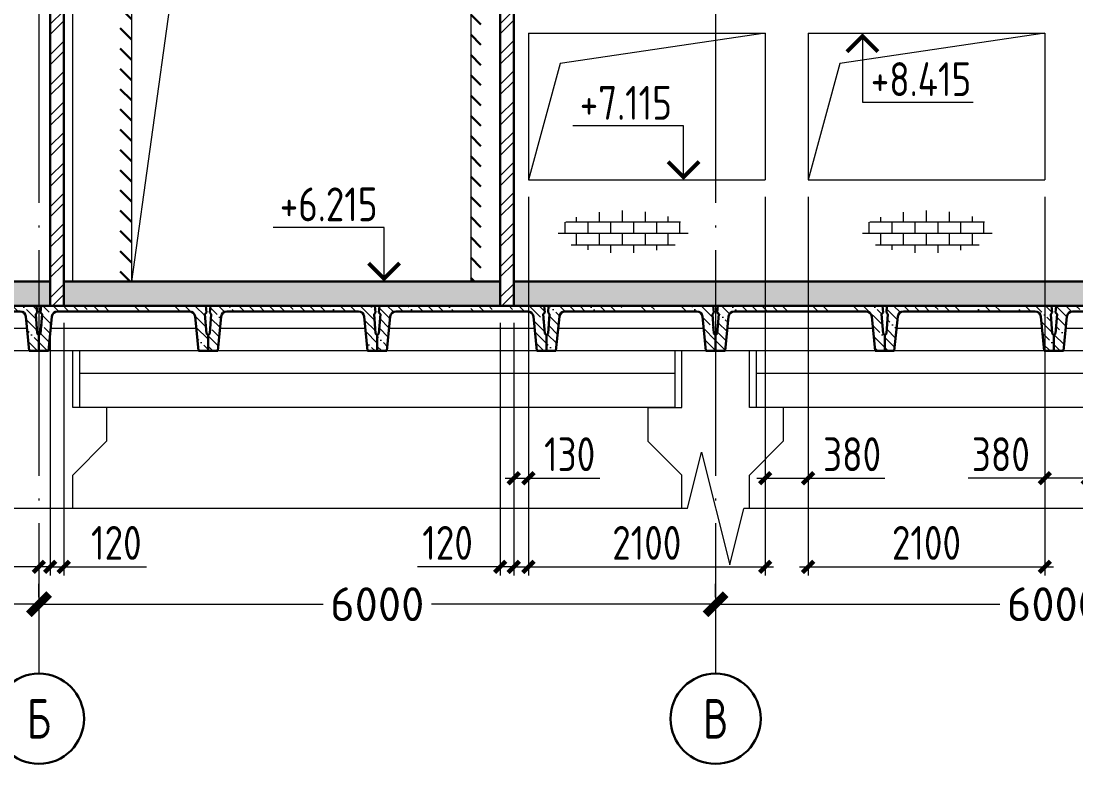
# Model space of a CAD drawing. Extents: x -965262 to 1142518, y -357520 to 71675.
# Drawn here: x 908252 to 917605, y -209621 to -203038 of the extents above; entities that cross this region are included whole.
import ezdxf

# ---------------------------------------------------------------- set-up
doc = ezdxf.new("R2010")
doc.units = 0
doc.header["$LTSCALE"] = 10
doc.linetypes.add('DOTE', pattern=[2.42, 2, -0.2, 0.02, -0.2])
doc.layers.get('0').update_dxf_attribs({"linetype": 'CONTINUOUS', "lineweight": 30})
doc.layers.get('Defpoints').update_dxf_attribs({"linetype": 'CONTINUOUS'})
doc.layers.add('DOTE', color=7, linetype='DOTE', lineweight=9)
doc.styles.add('GOST 2.304', font='isocpeur.ttf', dxfattribs={"width": 0.75, "height": 250})
doc.styles.get("Standard").update_dxf_attribs({"font": 'isocpeur.ttf', "height": 300})
doc.styles.add('ГОСТ 2м', font='isocpeur.ttf', dxfattribs={"width": 0.8, "height": 250})
doc.dimstyles.get("Standard").update_dxf_attribs({"dimscale": 100, "dimtxt": 300, "dimasz": 1.8, "dimexe": 1.8, "dimexo": 0.625, "dimgap": 0.9, "dimtad": 0, "dimdec": 0, "dimzin": 0, "dimdsep": 46, "dimtxsty": 'Standard', "dimblk": 'ARCHTICK', "dimcen": 0.9, "dimclrd": 256, "dimclre": 256, "dimclrt": 256, "dimadec": 0, "dimazin": 0, "dimtfac": 1, "dimtdec": 0, "dimtofl": 0, "dimtmove": 0, "dimatfit": 3, "dimfxl": 1, "dimtolj": 1, "dimtzin": 0, "dimlwd": 15, "dimlwe": 15, "dimarcsym": 0})
doc.dimstyles.new('ГОСТ 2м', dxfattribs={"dimtxt": 250, "dimasz": 100, "dimexe": 75, "dimexo": 150, "dimgap": 62.5, "dimtad": 1, "dimdec": 0, "dimtxsty": 'ГОСТ 2м', "dimblk": 'ARCHTICK', "dimcen": 150, "dimdle": 75, "dimclrd": 256, "dimclre": 256, "dimclrt": 256, "dimadec": 0, "dimazin": 0, "dimtfac": 1, "dimtdec": 0, "dimtmove": 0, "dimatfit": 3, "dimldrblk": 'OBLIQUE', "dimfxl": 1, "dimlwd": 15, "dimlwe": 15, "dimarcsym": 0})

# ---------------------------------------------------------------- blocks, each defined once
blk = doc.blocks.new('y')
at = {"lineweight": 15}
h = blk.add_hatch(dxfattribs=at)
h.set_pattern_fill('ANSI35', color=256, scale=20, angle=90, style=0)
h.set_pattern_definition([(135, (-71939.62, 175751.51), (-89.80256, -89.80256), []), (135, (-71939.62, 175841.31), (-89.80256, -89.80256), [158.75, -31.75, 0, -31.75])])
edge = h.paths.add_edge_path()
edge.add_ellipse((16945.9, 173767.8), major_axis=(35.4, 35.4), ratio=1, start_angle=45, end_angle=129.28941)
edge.add_line((16896.2, 173772.8), (16865.7, 173467.8))
edge.add_line((16865.7, 173467.8), (16780.7, 173467.8))
edge.add_line((16780.7, 173467.8), (16780.7, 173607.8))
edge.add_line((16780.7, 173607.8), (16795.8, 173622.8))
edge.add_line((16795.8, 173622.8), (16808.9, 173792.8))
edge.add_line((16808.9, 173792.8), (16796.1, 173807.8))
edge.add_line((16796.1, 173807.8), (16800.7, 173867.8))
edge.add_line((16800.7, 173867.8), (18260.7, 173867.8))
edge.add_line((18260.7, 173867.8), (18265.3, 173807.8))
edge.add_line((18265.3, 173807.8), (18252.4, 173792.8))
edge.add_line((18252.4, 173792.8), (18265.5, 173622.8))
edge.add_line((18265.5, 173622.8), (18280.7, 173607.8))
edge.add_line((18280.7, 173607.8), (18280.7, 173467.8))
edge.add_line((18280.7, 173467.8), (18195.7, 173467.8))
edge.add_line((18195.7, 173467.8), (18165.2, 173772.8))
edge.add_ellipse((18115.4, 173767.8), major_axis=(-35.4, 35.4), ratio=1, start_angle=230.71059, end_angle=315)
edge.add_line((18115.4, 173817.8), (16945.9, 173817.8))
h.paths.add_polyline_path([(17610.7, 173817.8), (17450.7, 173817.8), (17450.7, 173867.8), (17610.7, 173867.8)], flags=17)
h.paths.add_polyline_path([(17960.7, 173817.8), (17800.7, 173817.8), (17800.7, 173867.8), (17960.7, 173867.8)], flags=17)
for p, q in [((16808.9, 173792.8), (16795.8, 173622.8)), ((16800.7, 173867.8), (16796.1, 173807.8)), ((16808.9, 173792.8), (16796.1, 173807.8)), ((18260.7, 173867.8), (16800.7, 173867.8)), ((18115.4, 173817.8), (16945.9, 173817.8)), ((18252.4, 173792.8), (18265.3, 173807.8)), ((18252.4, 173792.8), (18265.5, 173622.8)), ((18260.7, 173867.8), (18265.3, 173807.8)), ((16896.2, 173772.8), (16865.7, 173467.8)), ((18165.2, 173772.8), (18195.7, 173467.8)), ((16780.7, 173607.8), (16795.8, 173622.8)), ((16780.7, 173607.8), (16780.7, 173467.8)), ((18280.7, 173607.8), (18265.5, 173622.8)), ((18280.7, 173607.8), (18280.7, 173467.8)), ((18280.7, 173607.8), (18280.7, 173467.8)), ((16780.7, 173467.8), (16865.7, 173467.8)), ((18280.7, 173467.8), (18195.7, 173467.8))]:
    blk.add_line(p, q)
for p, q in [((18175.7, 173667.8), (16885.7, 173667.8)), ((18195.7, 173467.8), (16865.7, 173467.8))]:
    blk.add_line(p, q, dxfattribs=at)
for centre, start, end in [((16945.9, 173767.8), 90, 174.28941), ((18115.4, 173767.8), 5.71059, 90)]:
    blk.add_arc(centre, 50, start, end)
blk = doc.blocks.new('_ArchTick')
at = {"color": 0, "linetype": 'ByBlock', "lineweight": 0, "const_width": 0.4}
blk.add_lwpolyline([(-0.5, -0.5), (0.5, 0.5)], dxfattribs=at)
blk = doc.blocks.new('*D2215')
at = {"lineweight": 15, "transparency": 16777216}
for p, q in [((902410.2, -208143.4), (902410.2, -208025.9)), ((908410.2, -208143.4), (908410.2, -208025.9)), ((902410.2, -208205.9), (904930.2, -208205.9)), ((908410.2, -208205.9), (905890.2, -208205.9))]:
    blk.add_line(p, q, dxfattribs=at)
at = {"layer": 'Defpoints', "color": 0, "lineweight": 15, "transparency": 16777216}
for p in [(902410.2, -208205.9), (908410.2, -208205.9), (908410.2, -208205.9)]:
    blk.add_point(p, dxfattribs=at)
at = {"lineweight": 15, "transparency": 16777216, "xscale": 180, "yscale": 180, "zscale": 180, "rotation": 180}
blk.add_blockref('_ArchTick', (902410.2, -208205.9), dxfattribs=at)
at = {"lineweight": 15, "transparency": 16777216, "xscale": 180, "yscale": 180, "zscale": 180}
blk.add_blockref('_ArchTick', (908410.2, -208205.9), dxfattribs=at)
at = {"lineweight": 15, "transparency": 16777216, "insert": (905410.2, -208205.9), "char_height": 300, "attachment_point": 5}
blk.add_mtext('\\A1;6000', dxfattribs=at)
blk = doc.blocks.new('*D2216')
at = {"lineweight": 15, "transparency": 16777216}
for p, q in [((908410.2, -208143.4), (908410.2, -208025.9)), ((914410.2, -208143.4), (914410.2, -208025.9)), ((908410.2, -208205.9), (910930.2, -208205.9)), ((914410.2, -208205.9), (911890.2, -208205.9))]:
    blk.add_line(p, q, dxfattribs=at)
at = {"layer": 'Defpoints', "color": 0, "lineweight": 15, "transparency": 16777216}
for p in [(908410.2, -208205.9, 1451.3), (914410.2, -208205.9), (914410.2, -208205.9)]:
    blk.add_point(p, dxfattribs=at)
at = {"lineweight": 15, "transparency": 16777216, "xscale": 180, "yscale": 180, "zscale": 180, "rotation": 180}
blk.add_blockref('_ArchTick', (908410.2, -208205.9), dxfattribs=at)
at = {"lineweight": 15, "transparency": 16777216, "xscale": 180, "yscale": 180, "zscale": 180}
blk.add_blockref('_ArchTick', (914410.2, -208205.9), dxfattribs=at)
at = {"lineweight": 15, "transparency": 16777216, "insert": (911410.2, -208205.9), "char_height": 300, "attachment_point": 5}
blk.add_mtext('\\A1;6000', dxfattribs=at)
blk = doc.blocks.new('*D2217')
at = {"lineweight": 15, "transparency": 16777216}
for p, q in [((914410.2, -208143.4), (914410.2, -208025.9)), ((920410.2, -208143.4), (920410.2, -208025.9)), ((914410.2, -208205.9), (916930.2, -208205.9)), ((920410.2, -208205.9), (917890.2, -208205.9))]:
    blk.add_line(p, q, dxfattribs=at)
at = {"layer": 'Defpoints', "color": 0, "lineweight": 15, "transparency": 16777216}
for p in [(914410.2, -208205.9, 1451.3), (920410.2, -208205.9), (920410.2, -208205.9)]:
    blk.add_point(p, dxfattribs=at)
at = {"lineweight": 15, "transparency": 16777216, "xscale": 180, "yscale": 180, "zscale": 180, "rotation": 180}
blk.add_blockref('_ArchTick', (914410.2, -208205.9), dxfattribs=at)
at = {"lineweight": 15, "transparency": 16777216, "xscale": 180, "yscale": 180, "zscale": 180}
blk.add_blockref('_ArchTick', (920410.2, -208205.9), dxfattribs=at)
at = {"lineweight": 15, "transparency": 16777216, "insert": (917410.2, -208205.9), "char_height": 300, "attachment_point": 5}
blk.add_mtext('\\A1;6000', dxfattribs=at)
blk = doc.blocks.new('*D2219')
at = {"lineweight": 15, "transparency": 16777216}
for p, q in [((908510.2, -205710.9), (908510.2, -207950)), ((908410.2, -207725), (908410.2, -207800)), ((908410.2, -207875), (907677.2, -207875)), ((908510.2, -207875), (908410.2, -207875)), ((908510.2, -207875), (908610.2, -207875))]:
    blk.add_line(p, q, dxfattribs=at)
at = {"layer": 'Defpoints', "color": 0, "lineweight": 15, "transparency": 16777216}
for p in [(908510.2, -205560.9), (908410.2, -207875), (908410.2, -207875)]:
    blk.add_point(p, dxfattribs=at)
at = {"lineweight": 15, "transparency": 16777216, "xscale": 100, "yscale": 100, "zscale": 100}
blk.add_blockref('_ArchTick', (908410.2, -207875), dxfattribs=at)
at = {"lineweight": 15, "transparency": 16777216, "xscale": 100, "yscale": 100, "zscale": 100, "rotation": 180}
blk.add_blockref('_ArchTick', (908510.2, -207875), dxfattribs=at)
at = {"lineweight": 15, "transparency": 16777216, "insert": (907943.7, -207662.5), "char_height": 250, "attachment_point": 5, "style": 'ГОСТ 2м'}
blk.add_mtext('{\\H1.2x;100}', dxfattribs=at)
blk = doc.blocks.new('_Oblique')
at = {"color": 0, "linetype": 'ByBlock', "lineweight": -2}
blk.add_line((-0.5, -0.5), (0.5, 0.5), dxfattribs=at)
blk = doc.blocks.new('*D2220')
at = {"lineweight": 15, "transparency": 16777216}
for p, q in [((908510.2, -205710.9), (908510.2, -207950)), ((908630.2, -205710.9), (908630.2, -207950)), ((908510.2, -207875), (908410.2, -207875)), ((908510.2, -207875), (908630.2, -207875)), ((908630.2, -207875), (909363.2, -207875))]:
    blk.add_line(p, q, dxfattribs=at)
at = {"layer": 'Defpoints', "color": 0, "lineweight": 15, "transparency": 16777216}
for p in [(908510.2, -205560.9), (908630.2, -205560.9), (908630.2, -207875)]:
    blk.add_point(p, dxfattribs=at)
at = {"lineweight": 15, "transparency": 16777216, "xscale": 100, "yscale": 100, "zscale": 100}
blk.add_blockref('_ArchTick', (908510.2, -207875), dxfattribs=at)
at = {"lineweight": 15, "transparency": 16777216, "xscale": 100, "yscale": 100, "zscale": 100, "rotation": 180}
blk.add_blockref('_ArchTick', (908630.2, -207875), dxfattribs=at)
at = {"lineweight": 15, "transparency": 16777216, "insert": (909096.7, -207662.5), "char_height": 250, "attachment_point": 5, "style": 'ГОСТ 2м'}
blk.add_mtext('{\\H1.2x;120}', dxfattribs=at)
blk = doc.blocks.new('*D2221')
at = {"lineweight": 15, "transparency": 16777216}
for p, q in [((912500.2, -205710.9), (912500.2, -207950)), ((912620.2, -205710.9), (912620.2, -207950)), ((912500.2, -207875), (911767.2, -207875)), ((912620.2, -207875), (912500.2, -207875)), ((912620.2, -207875), (912720.2, -207875))]:
    blk.add_line(p, q, dxfattribs=at)
at = {"layer": 'Defpoints', "color": 0, "lineweight": 15, "transparency": 16777216}
for p in [(912500.2, -205560.9), (912620.2, -205560.9), (912500.2, -207875)]:
    blk.add_point(p, dxfattribs=at)
at = {"lineweight": 15, "transparency": 16777216, "xscale": 100, "yscale": 100, "zscale": 100}
blk.add_blockref('_ArchTick', (912500.2, -207875), dxfattribs=at)
at = {"lineweight": 15, "transparency": 16777216, "xscale": 100, "yscale": 100, "zscale": 100, "rotation": 180}
blk.add_blockref('_ArchTick', (912620.2, -207875), dxfattribs=at)
at = {"lineweight": 15, "transparency": 16777216, "insert": (912033.7, -207662.5), "char_height": 250, "attachment_point": 5, "style": 'ГОСТ 2м'}
blk.add_mtext('{\\H1.2x;120}', dxfattribs=at)
blk = doc.blocks.new('*D2222')
at = {"lineweight": 15, "transparency": 16777216}
for p, q in [((912750.2, -204595.9), (912750.2, -207164.2)), ((912620.2, -205710.9), (912620.2, -207164.2)), ((912545.2, -207089.2), (912750.2, -207089.2)), ((912750.2, -207089.2), (913383.2, -207089.2))]:
    blk.add_line(p, q, dxfattribs=at)
at = {"layer": 'Defpoints', "color": 0, "lineweight": 15, "transparency": 16777216}
for p in [(912750.2, -204445.9), (912620.2, -205560.9), (912750.2, -207089.2)]:
    blk.add_point(p, dxfattribs=at)
at = {"lineweight": 15, "transparency": 16777216, "xscale": 100, "yscale": 100, "zscale": 100, "rotation": 180}
blk.add_blockref('_ArchTick', (912620.2, -207089.2), dxfattribs=at)
at = {"lineweight": 15, "transparency": 16777216, "xscale": 100, "yscale": 100, "zscale": 100}
blk.add_blockref('_ArchTick', (912750.2, -207089.2), dxfattribs=at)
at = {"lineweight": 15, "transparency": 16777216, "insert": (913116.7, -206876.7), "char_height": 250, "attachment_point": 5, "style": 'ГОСТ 2м'}
blk.add_mtext('{\\H1.2x;130}', dxfattribs=at)
blk = doc.blocks.new('*D2223')
at = {"lineweight": 15, "transparency": 16777216}
for p, q in [((912750.2, -204595.9), (912750.2, -207950)), ((914850.2, -204595.9), (914850.2, -207950)), ((912675.2, -207875), (914925.2, -207875))]:
    blk.add_line(p, q, dxfattribs=at)
at = {"layer": 'Defpoints', "color": 0, "lineweight": 15, "transparency": 16777216}
for p in [(912750.2, -204445.9), (914850.2, -204445.9), (914850.2, -207875)]:
    blk.add_point(p, dxfattribs=at)
at = {"lineweight": 15, "transparency": 16777216, "xscale": 100, "yscale": 100, "zscale": 100, "rotation": 180}
blk.add_blockref('_ArchTick', (912750.2, -207875), dxfattribs=at)
at = {"lineweight": 15, "transparency": 16777216, "xscale": 100, "yscale": 100, "zscale": 100}
blk.add_blockref('_ArchTick', (914850.2, -207875), dxfattribs=at)
at = {"lineweight": 15, "transparency": 16777216, "insert": (913800.2, -207662.5), "char_height": 250, "attachment_point": 5, "style": 'ГОСТ 2м'}
blk.add_mtext('{\\H1.2x;2100}', dxfattribs=at)
blk = doc.blocks.new('*D2224')
at = {"lineweight": 15, "transparency": 16777216}
for p, q in [((914850.2, -204595.9), (914850.2, -207164.2)), ((915230.2, -204595.9), (915230.2, -207164.2)), ((914775.2, -207089.2), (915230.2, -207089.2)), ((915230.2, -207089.2), (915911.2, -207089.2))]:
    blk.add_line(p, q, dxfattribs=at)
at = {"layer": 'Defpoints', "color": 0, "lineweight": 15, "transparency": 16777216}
for p in [(914850.2, -204445.9), (915230.2, -204445.9), (915230.2, -207089.2)]:
    blk.add_point(p, dxfattribs=at)
at = {"lineweight": 15, "transparency": 16777216, "xscale": 100, "yscale": 100, "zscale": 100, "rotation": 180}
blk.add_blockref('_ArchTick', (914850.2, -207089.2), dxfattribs=at)
at = {"lineweight": 15, "transparency": 16777216, "xscale": 100, "yscale": 100, "zscale": 100}
blk.add_blockref('_ArchTick', (915230.2, -207089.2), dxfattribs=at)
at = {"lineweight": 15, "transparency": 16777216, "insert": (915620.7, -206876.7), "char_height": 250, "attachment_point": 5, "style": 'ГОСТ 2м'}
blk.add_mtext('{\\H1.2x;380}', dxfattribs=at)
blk = doc.blocks.new('*D2225')
at = {"lineweight": 15, "transparency": 16777216}
for p, q in [((915230.2, -204595.9), (915230.2, -207950)), ((917330.2, -204595.9), (917330.2, -207950)), ((915155.2, -207875), (917405.2, -207875))]:
    blk.add_line(p, q, dxfattribs=at)
at = {"layer": 'Defpoints', "color": 0, "lineweight": 15, "transparency": 16777216}
for p in [(915230.2, -204445.9), (917330.2, -204445.9), (917330.2, -207875)]:
    blk.add_point(p, dxfattribs=at)
at = {"lineweight": 15, "transparency": 16777216, "xscale": 100, "yscale": 100, "zscale": 100, "rotation": 180}
blk.add_blockref('_ArchTick', (915230.2, -207875), dxfattribs=at)
at = {"lineweight": 15, "transparency": 16777216, "xscale": 100, "yscale": 100, "zscale": 100}
blk.add_blockref('_ArchTick', (917330.2, -207875), dxfattribs=at)
at = {"lineweight": 15, "transparency": 16777216, "insert": (916280.2, -207662.5), "char_height": 250, "attachment_point": 5, "style": 'ГОСТ 2м'}
blk.add_mtext('{\\H1.2x;2100}', dxfattribs=at)
blk = doc.blocks.new('*D2226')
at = {"lineweight": 15, "transparency": 16777216}
for p, q in [((917330.2, -204595.9), (917330.2, -207164.2)), ((917710.2, -204595.9), (917710.2, -207164.2)), ((917330.2, -207089.2), (916649.2, -207089.2)), ((917710.2, -207089.2), (917255.2, -207089.2))]:
    blk.add_line(p, q, dxfattribs=at)
at = {"layer": 'Defpoints', "color": 0, "lineweight": 15, "transparency": 16777216}
for p in [(917330.2, -204445.9), (917710.2, -204445.9), (917710.2, -207089.2)]:
    blk.add_point(p, dxfattribs=at)
at = {"lineweight": 15, "transparency": 16777216, "xscale": 100, "yscale": 100, "zscale": 100, "rotation": 180}
blk.add_blockref('_ArchTick', (917330.2, -207089.2), dxfattribs=at)
at = {"lineweight": 15, "transparency": 16777216, "xscale": 100, "yscale": 100, "zscale": 100}
blk.add_blockref('_ArchTick', (917710.2, -207089.2), dxfattribs=at)
at = {"lineweight": 15, "transparency": 16777216, "insert": (916939.7, -206876.7), "char_height": 250, "attachment_point": 5, "style": 'ГОСТ 2м'}
blk.add_mtext('{\\H1.2x;380}', dxfattribs=at)

msp = doc.modelspace()

# ---------------------------------------------------------------- hatches: boundary and pattern name
at = {"lineweight": 15}
h = msp.add_hatch(dxfattribs=at)
h.set_pattern_fill('ANSI32', color=1, scale=20)
h.set_pattern_definition([(45, (908558.1, -205442.77), (-134.704, 134.704), []), (45, (908647.9, -205442.77), (-134.704, 134.704), [])])
h.paths.add_polyline_path([(908630.2, -205345.9), (908510.2, -205345.9), (908510.2, -205560.9), (908630.2, -205560.9)])
h.paths.add_polyline_path([(908630.2, -200810.9), (908575.4, -200810.9, 0.385314), (908525.7, -200855.9), (908510.2, -201010.9), (908510.2, -205345.9), (908630.2, -205345.9)])
h = msp.add_hatch(dxfattribs=at)
h.set_pattern_fill('ANSI32', color=1, scale=20)
h.set_pattern_definition([(45, (912558.25, -205427.24), (-134.704, 134.704), []), (45, (912648.06, -205427.24), (-134.704, 134.704), [])])
h.paths.add_polyline_path([(912620.2, -205345.9), (912500.2, -205345.9), (912500.2, -205560.9), (912620.2, -205560.9)])
h.paths.add_polyline_path([(912500.2, -205345.9), (912620.2, -205345.9), (912620.2, -200810.9), (912500.2, -200810.9)])
h = msp.add_hatch()
h.set_pattern_fill('ANSI31', color=3, scale=40, angle=90)
h.set_pattern_definition([(135, (869223.58, -360221.01), (-89.80256, -89.80256), [])])
h.paths.add_polyline_path([(909130.2, -202215.9), (912330.2, -202215.9), (912330.2, -205345.9), (909130.2, -205345.9)])
h.paths.add_polyline_path([(909230.2, -202315.9), (909230.5, -205345.9), (912240.2, -205345.9), (912240.2, -202315.9)])
h = msp.add_hatch(dxfattribs=at)
h.set_pattern_fill('AR-B816', color=1, scale=0.5)
h.set_pattern_definition([(0, (908605.83, -379264.01), (0, 101.6), []), (90, (908605.83, -379264.01), (-101.6, 101.6), [101.6, -101.6])])
edge = h.paths.add_edge_path()
edge.add_ellipse((913590.7, -204906.1), major_axis=(576.4, 0), ratio=0.328422, start_angle=0, end_angle=360)
h = msp.add_hatch(dxfattribs=at)
h.set_pattern_fill('AR-B816', color=1, scale=0.5)
h.set_pattern_definition([(0, (911302.62, -379264.01), (0, 101.6), []), (90, (911302.62, -379264.01), (-101.6, 101.6), [101.6, -101.6])])
edge = h.paths.add_edge_path()
edge.add_ellipse((916287.5, -204906.1), major_axis=(576.4, 0), ratio=0.328422, start_angle=0, end_angle=360)
h = msp.add_hatch(dxfattribs=at)
h.set_pattern_fill('ANSI35', scale=40, angle=90)
h.set_pattern_definition([(135, (908554.22, -205438.88), (-179.605, -179.605), []), (135, (908554.22, -205259.28), (-179.605, -179.605), [317.5, -63.5, 0, -63.5])])
h.paths.add_polyline_path([(908630.2, -205345.9), (908510.2, -205345.9), (908510.2, -205560.9), (908630.2, -205560.9)])
h.paths.add_polyline_path([(912620.2, -205345.9), (912500.2, -205345.9), (912500.2, -205560.9), (912620.2, -205560.9)])
h.paths.add_polyline_path([(926410.2, -205345.9), (924380.2, -205345.9), (924380.2, -205560.9), (926410.2, -205560.9)], flags=17)
h.paths.add_polyline_path([(924380.2, -205345.9), (924260.2, -205345.9), (924260.2, -205560.9), (924380.2, -205560.9)], flags=16)
h.paths.add_polyline_path([(902410.2, -205345.9), (902410.2, -205560.9), (926410.2, -205560.9), (926410.2, -205345.9)])
at = {"lineweight": 0}
h = msp.add_hatch(dxfattribs=at)
h.set_pattern_fill('ANSI35', scale=20, angle=90, style=0)
h.set_pattern_definition([(135, (893129.51, -379428.64), (-89.80256, -89.80256), []), (135, (893129.51, -379338.84), (-89.80256, -89.80256), [158.75, -31.75, 0, -31.75])])
edge = h.paths.add_edge_path()
edge.add_ellipse((910075.4, -205660.9), major_axis=(35.4, 35.4), ratio=1, start_angle=45, end_angle=129.28941)
edge.add_line((910025.7, -205655.9), (909995.2, -205960.9))
edge.add_line((909995.2, -205960.9), (909910.2, -205960.9))
edge.add_line((909910.2, -205960.9), (909910.2, -205820.9))
edge.add_line((909910.2, -205820.9), (909925.3, -205805.9))
edge.add_line((909925.3, -205805.9), (909938.4, -205635.9))
edge.add_line((909938.4, -205635.9), (909925.6, -205620.9))
edge.add_line((909925.6, -205620.9), (909930.2, -205560.9))
edge.add_line((909930.2, -205560.9), (911390.2, -205560.9))
edge.add_line((911390.2, -205560.9), (911394.8, -205620.9))
edge.add_line((911394.8, -205620.9), (911381.9, -205635.9))
edge.add_line((911381.9, -205635.9), (911395, -205805.9))
edge.add_line((911395, -205805.9), (911410.2, -205820.9))
edge.add_line((911410.2, -205820.9), (911410.2, -205960.9))
edge.add_line((911410.2, -205960.9), (911325.2, -205960.9))
edge.add_line((911325.2, -205960.9), (911294.7, -205655.9))
edge.add_ellipse((911244.9, -205660.9), major_axis=(-35.4, 35.4), ratio=1, start_angle=230.71059, end_angle=315)
edge.add_line((911244.9, -205610.9), (910075.4, -205610.9))

# ---------------------------------------------------------------- linework, layer by layer
at = {"color": 1}
for p, q in [((908630.2, -205560.9, 9801.8), (908630.2, -200810.9, 9801.8)), ((912500.2, -205560.9, 9801.8), (912500.2, -200810.9, 9801.8)), ((912620.2, -205560.9, 9801.8), (912620.2, -200810.9, 9801.8)), ((908510.2, -205560.9, 9801.8), (908510.2, -201010.9, 9801.8)), ((908510.2, -205560.9, 9801.8), (908630.2, -205560.9, 9801.8)), ((912500.2, -205560.9, 9801.8), (912620.2, -205560.9, 9801.8))]:
    msp.add_line(p, q, dxfattribs=at)
at = {"color": 1, "lineweight": 15}
for p, q in [((912620.2, -201660.9, 9801.8), (912620.2, -205345.9, 9801.8)), ((912750.2, -203145.9, 9801.8), (912750.2, -204445.9, 9801.8)), ((912750.2, -203145.9, 9801.8), (914850.2, -203145.9, 9801.8)), ((914850.2, -203145.9, 9801.8), (913032.2, -203412.9, 9801.8)), ((914850.2, -203145.9, 9801.8), (914850.2, -204445.9, 9801.8)), ((915230.2, -203145.9, 9801.8), (915230.2, -204445.9, 9801.8)), ((915230.2, -203145.9, 9801.8), (917330.2, -203145.9, 9801.8)), ((917330.2, -203145.9, 9801.8), (915512.2, -203412.9, 9801.8)), ((917330.2, -203145.9, 9801.8), (917330.2, -204445.9, 9801.8)), ((913032.2, -203412.9, 9801.8), (912750.2, -204445.9, 9801.8)), ((915512.2, -203412.9, 9801.8), (915230.2, -204445.9, 9801.8)), ((912750.2, -204445.9, 9801.8), (914850.2, -204445.9, 9801.8)), ((915230.2, -204445.9, 9801.8), (917330.2, -204445.9, 9801.8))]:
    msp.add_line(p, q, dxfattribs=at)
at = {"color": 7, "lineweight": 15}
for p, q in [((908710.2, -205345.9, 9801.8), (908710.2, -202260.9, 9801.8)), ((908710.2, -206460.9, 9801.8), (908710.2, -205960.9, 9801.8)), ((911325.2, -205960.9, 9801.8), (908770.2, -205960.9, 9801.8)), ((908770.2, -205960.9, 9801.8), (908770.2, -206160.9, 9801.8)), ((914050.2, -205960.9, 9801.8), (914050.2, -206160.9, 9801.8)), ((914110.2, -206460.9, 9801.8), (914110.2, -205960.9, 9801.8)), ((914710.2, -206460.9, 9801.8), (914710.2, -205960.9, 9801.8)), ((920050.2, -205960.9, 9801.8), (914770.2, -205960.9, 9801.8)), ((914770.2, -205960.9, 9801.8), (914770.2, -206160.9, 9801.8)), ((914050.2, -206160.9, 9801.8), (908770.2, -206160.9, 9801.8)), ((908770.2, -206160.9, 9801.8), (908770.2, -206460.9, 9801.8)), ((914050.2, -206160.9, 9801.8), (914050.2, -206460.9, 9801.8)), ((920050.2, -206160.9, 9801.8), (914770.2, -206160.9, 9801.8)), ((914770.2, -206160.9, 9801.8), (914770.2, -206460.9, 9801.8)), ((909010.2, -206460.9, 9801.8), (908710.2, -206460.9, 9801.8)), ((914050.2, -206460.9, 9801.8), (908770.2, -206460.9, 9801.8)), ((909010.2, -206460.9, 9801.8), (909010.2, -206760.9, 9801.8)), ((909010.2, -206460.9, 9801.8), (909010.2, -206745.3, 9801.8)), ((913810.2, -206460.9, 9801.8), (913810.2, -206760.9, 9801.8)), ((913810.2, -206460.9, 9801.8), (913810.2, -206745.3, 9801.8)), ((913810.2, -206460.9, 9801.8), (914110.2, -206460.9, 9801.8)), ((915010.2, -206460.9, 9801.8), (914710.2, -206460.9, 9801.8)), ((920050.2, -206460.9, 9801.8), (914770.2, -206460.9, 9801.8)), ((915010.2, -206460.9, 9801.8), (915010.2, -206760.9, 9801.8)), ((915010.2, -206460.9, 9801.8), (915010.2, -206745.3, 9801.8)), ((908710.2, -207060.9, 9801.8), (909010.2, -206760.9, 9801.8)), ((914110.2, -207060.9, 9801.8), (913810.2, -206760.9, 9801.8)), ((914710.2, -207060.9, 9801.8), (915010.2, -206760.9, 9801.8)), ((908710.2, -207358.1, 9801.8), (908710.2, -207060.9, 9801.8)), ((914110.2, -207358.1, 9801.8), (914110.2, -207060.9, 9801.8)), ((914710.2, -207358.1, 9801.8), (914710.2, -207060.9, 9801.8))]:
    msp.add_line(p, q, dxfattribs=at)
at = {"lineweight": 15}
for p, q in [((909230.2, -202315.9, 9801.8), (909230.2, -205345.9, 9801.8)), ((912240.2, -202315.9, 9801.8), (912240.2, -205345.9, 9801.8)), ((909597.5, -202694.2, 9801.8), (909230.2, -205345.9, 9801.8))]:
    msp.add_line(p, q, dxfattribs=at)
at = {"lineweight": 15, "ltscale": 100}
for p, q in [((915712.9, -203145.9, 9801.8), (915712.9, -203756.1, 9801.8)), ((915712.9, -203756.1, 9801.8), (916695.6, -203756.1, 9801.8)), ((914126.2, -203965.9, 9801.8), (913143.4, -203965.9, 9801.8)), ((914126.2, -204445.9, 9801.8), (914126.2, -203965.9, 9801.8)), ((911471, -204865.9, 9801.8), (910488.3, -204865.9, 9801.8)), ((911471, -205345.9, 9801.8), (911471, -204865.9, 9801.8))]:
    msp.add_line(p, q, dxfattribs=at)
at = {"color": 7}
for p, q in [((902410.2, -205345.9, 9801.8), (908510.2, -205345.9, 9801.8)), ((908630.2, -205345.9, 9801.8), (912500.2, -205345.9, 9801.8)), ((912620.2, -205345.9, 9801.8), (924260.2, -205345.9, 9801.8)), ((902410.2, -205560.9, 9801.8), (926410.2, -205560.9, 9801.8)), ((909930.2, -205560.9, 9801.8), (909925.6, -205620.9, 9801.8)), ((911390.2, -205560.9, 9801.8), (909930.2, -205560.9, 9801.8)), ((911390.2, -205560.9, 9801.8), (911394.8, -205620.9, 9801.8)), ((909938.4, -205635.9, 9801.8), (909925.3, -205805.9, 9801.8)), ((909938.4, -205635.9, 9801.8), (909925.6, -205620.9, 9801.8)), ((910025.7, -205655.9, 9801.8), (909995.2, -205960.9, 9801.8)), ((911244.9, -205610.9, 9801.8), (910075.4, -205610.9, 9801.8)), ((911294.7, -205655.9, 9801.8), (911325.2, -205960.9, 9801.8)), ((911381.9, -205635.9, 9801.8), (911394.8, -205620.9, 9801.8)), ((911381.9, -205635.9, 9801.8), (911395, -205805.9, 9801.8)), ((909910.2, -205820.9, 9801.8), (909925.3, -205805.9, 9801.8)), ((909910.2, -205820.9, 9801.8), (909910.2, -205960.9, 9801.8)), ((911410.2, -205820.9, 9801.8), (911395, -205805.9, 9801.8)), ((911410.2, -205820.9, 9801.8), (911410.2, -205960.9, 9801.8)), ((911410.2, -205820.9, 9801.8), (911410.2, -205960.9, 9801.8)), ((909910.2, -205960.9, 9801.8), (909995.2, -205960.9, 9801.8)), ((911410.2, -205960.9, 9801.8), (911325.2, -205960.9, 9801.8))]:
    msp.add_line(p, q, dxfattribs=at)
at = {"color": 7, "lineweight": 0}
for p, q in [((911305.2, -205760.9, 9801.8), (910015.2, -205760.9, 9801.8)), ((911325.2, -205960.9, 9801.8), (909995.2, -205960.9, 9801.8))]:
    msp.add_line(p, q, dxfattribs=at)
at = {"color": 5, "lineweight": 15, "ltscale": 10, "extrusion": (-1.83697e-16, -1, 0)}
for p, q in [((914160.2, -207358.1, 9801.8), (901600.2, -207358.1, 9801.8)), ((927220.2, -207358.6, 9801.8), (914660.2, -207358.1, 9801.8))]:
    msp.add_line(p, q, dxfattribs=at)
at = {"lineweight": 15, "ltscale": 100, "const_width": 36, "elevation": 10886.9}
for points in [[(915575.6, -203308.6), (915712.9, -203171.3), (915850.1, -203308.6)], [(913988.9, -204283.1), (914126.2, -204420.4), (914263.4, -204283.1)], [(911333.8, -205183.1), (911471, -205320.4), (911608.3, -205183.1)]]:
    msp.add_lwpolyline(points, dxfattribs=at)
at = {"color": 5, "lineweight": 15, "ltscale": 10, "elevation": 9801.8}
for points in [[(914160.2, -207358.1), (914285.2, -206858.1)], [(914285.2, -206858.1), (914535.2, -207858.1)], [(914535.2, -207858.1), (914660.2, -207358.1)]]:
    msp.add_lwpolyline(points, dxfattribs=at)
at = {"color": 7}
for centre, start, end in [((910075.4, -205660.9, 9801.8), 90, 174.28941), ((911244.9, -205660.9, 9801.8), 5.71059, 90)]:
    msp.add_arc(centre, 50, start, end, dxfattribs=at)
at = {"layer": 'DOTE', "color": 7, "ltscale": 100}
for p, q in [((908410.2, -200228.1, 9801.8), (908410.2, -208821.1, 9801.8)), ((914410.2, -200228.1, 9801.8), (914410.2, -208821.1, 9801.8))]:
    msp.add_line(p, q, dxfattribs=at)
at = {"layer": 'DOTE', "color": 7, "linetype": 'Continuous', "lineweight": 30}
for centre in [(908410.2, -209221.1, 9801.8), (914410.2, -209221.1, 9801.8)]:
    msp.add_circle(centre, 400, dxfattribs=at)

# ---------------------------------------------------------------- block references
at = {"color": 7, "lineweight": 15}
for p in [(890129.5, -379428.6, 9801.8), (891629.5, -379428.6, 9801.8), (894629.5, -379428.6, 9801.8), (896129.5, -379428.6, 9801.8), (897629.5, -379428.6, 9801.8), (899129.5, -379428.6, 9801.8), (900629.5, -379428.6, 9801.8)]:
    msp.add_blockref('y', p, dxfattribs=at)

# ---------------------------------------------------------------- texts
at = {"lineweight": 15, "ltscale": 100, "style": 'GOST 2.304', "width": 0.8}
for s, p in [('+8.415', (915786.7, -203702.1, 9801.8)), ('+7.115', (913206, -203911.9, 9801.8)), ('+6.215', (910546.1, -204811.9, 9801.8))]:
    msp.add_text(s, height=300, dxfattribs=at).set_placement(p)
at = {"layer": 'DOTE', "color": 7, "linetype": 'Continuous', "lineweight": 30, "ltscale": 100, "char_height": 350, "width": 800, "attachment_point": 5, "style": 'GOST 2.304'}
for s, insert in [('Б', (908410.2, -209221.1, 9801.8)), ('В', (914410.2, -209221.1, 9801.8))]:
    msp.add_mtext(s, dxfattribs=dict(at, insert=insert))

# ---------------------------------------------------------------- dimensions: what is measured, and where the dimension line sits
at = {"lineweight": 15}
for base, p1, p2, picture, middle in [((912750.2, -207089.2, 9801.8), (912620.2, -205560.9, 9801.8), (912750.2, -204445.9, 9801.8), '*D2222', (913116.7, -206876.7, 9801.8)), ((914850.2, -207875, 9801.8), (912750.2, -204445.9, 9801.8), (914850.2, -204445.9, 9801.8), '*D2223', (913800.2, -207662.5, 9801.8)), ((915230.2, -207089.2, 9801.8), (914850.2, -204445.9, 9801.8), (915230.2, -204445.9, 9801.8), '*D2224', (915620.7, -206876.7, 9801.8)), ((917330.2, -207875, 9801.8), (915230.2, -204445.9, 9801.8), (917330.2, -204445.9, 9801.8), '*D2225', (916280.2, -207662.5, 9801.8)), ((908410.2, -207875, 9801.8), (908510.2, -205560.9, 9801.8), (908410.2, -207875, 9801.8), '*D2219', (907943.7, -207662.5, 9801.8)), ((908630.2, -207875, 9801.8), (908510.2, -205560.9, 9801.8), (908630.2, -205560.9, 9801.8), '*D2220', (909096.7, -207662.5, 9801.8)), ((912500.2, -207875, 9801.8), (912620.2, -205560.9, 9801.8), (912500.2, -205560.9, 9801.8), '*D2221', (912033.7, -207662.5, 9801.8))]:
    dim = msp.add_linear_dim(base=base, p1=p1, p2=p2, text='{\\H1.2x;<>}', dimstyle='ГОСТ 2м', dxfattribs=at)
    dim.commit()
    dim.dimension.update_dxf_attribs({"geometry": picture, "text_midpoint": middle})
dim = msp.add_linear_dim(base=(917710.2, -207089.2, 9801.8), p1=(917330.2, -204445.9, 9801.8), p2=(917710.2, -204445.9, 9801.8), text='{\\H1.2x;<>}', dimstyle='ГОСТ 2м', dxfattribs=at)
dim.commit()
dim.dimension.update_dxf_attribs({"geometry": '*D2226', "text_midpoint": (916939.7, -207089.2, 9801.8), "dimtype": 160})
at = {"color": 7, "lineweight": 15}
for base, p1, p2, picture, middle in [((908410.2, -208205.9, 9801.8), (902410.2, -208205.9, 9801.8), (908410.2, -208205.9, 9801.8), '*D2215', (905410.2, -208205.9, 9801.8)), ((914410.2, -208205.9, 9801.8), (908410.2, -208205.9, 11253.1), (914410.2, -208205.9, 9801.8), '*D2216', (911410.2, -208205.9, 9801.8)), ((920410.2, -208205.9, 9801.8), (914410.2, -208205.9, 11253.1), (920410.2, -208205.9, 9801.8), '*D2217', (917410.2, -208205.9, 9801.8))]:
    dim = msp.add_linear_dim(base=base, p1=p1, p2=p2, dimstyle='Standard', dxfattribs=at)
    dim.commit()
    dim.dimension.update_dxf_attribs({"geometry": picture, "text_midpoint": middle})

doc.saveas('drawing.dxf')
